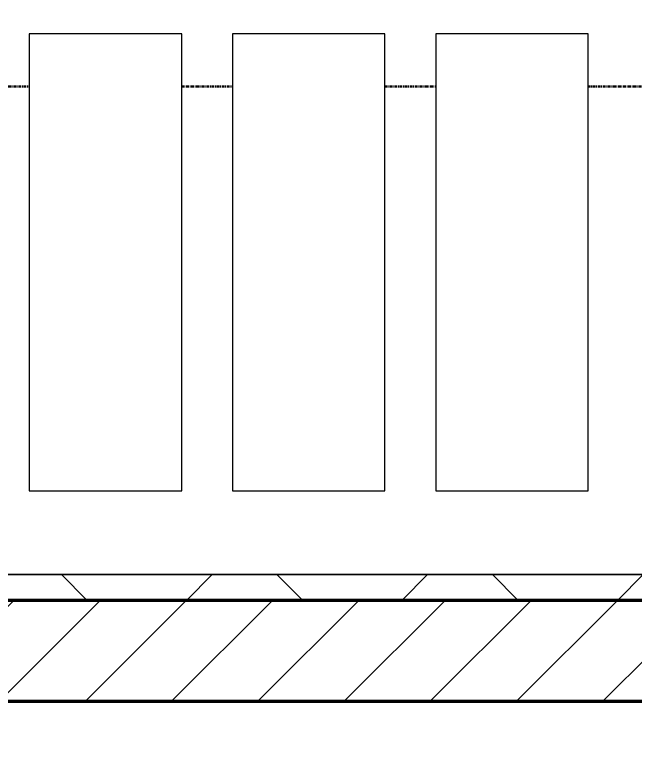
# Model space of a CAD drawing. Header units: millimetres. Extents: x -726012 to -647389, y -20772 to 18805.
# Drawn here: x -663153 to -661931, y 3835 to 5282 of the extents above; entities that cross this region are included whole.
import ezdxf
from ezdxf.xclip import XClip

# ---------------------------------------------------------------- set-up
doc = ezdxf.new("R2010")
doc.units = ezdxf.units.MM
doc.header["$XCLIPFRAME"] = 0
doc.linetypes.add('DPA_Grid _ Level 100', pattern=[10, 5.5, -1.6, 1.3, -1.6])
doc.layers.add('000 - WIPEOUT', color=250, linetype='Continuous')
doc.layers.add('A11_ALU.SOLID SHEET', color=2, linetype='Continuous')
for name, color, linetype, lineweight in [('A-WALL', 5, 'Continuous', 35), ('A-WALL-FNSH', 2, 'Continuous', 35), ('A-WALL-PATT', 1, 'Continuous', 35), ('G-ANNO-SECL', 3, 'Continuous', 9)]:
    doc.layers.add(name, color=color, linetype=linetype, lineweight=lineweight)

# ---------------------------------------------------------------- blocks, each defined once
blk = doc.blocks.new('*U1255')
at = {"color": 3}
for points in [[(-450, -13650), (450, -13650), (450, -13950), (-450, -13950)], [(-450, -14050), (450, -14050), (450, -14350), (-450, -14350)], [(-450, -14450), (450, -14450), (450, -14750), (-450, -14750)]]:
    blk.add_wipeout(points, dxfattribs=at).dxf.layer = '000 - WIPEOUT'
at = {"layer": 'A11_ALU.SOLID SHEET', "color": 0, "linetype": 'ByBlock'}
for points in [[(-450, -13950), (450, -13950), (450, -13650), (-450, -13650)], [(-450, -14350), (450, -14350), (450, -14050), (-450, -14050)], [(-450, -14750), (450, -14750), (450, -14450), (-450, -14450)]]:
    blk.add_lwpolyline(points, close=True, dxfattribs=at)
blk = doc.blocks.new('*U1287')
blk.add_lwpolyline([(21173.4, -580), (28210, -580), (28210, -6850), (45954.2, -6850), (45954.2, 600), (82995.1, 600), (83086.5, 650), (90052, 650), (90392, 990), (103159.2, 990), (103159.2, 4990), (21173.4, 4990), (21173.4, 3485.5), (21203.4, 3485.5), (21203.4, 925.5), (21173.4, 925.5), (21173.4, -580)])
at = {"layer": 'A11_ALU.SOLID SHEET', "color": 0, "linetype": 'ByBlock', "rotation": 90}
blk.add_blockref('*U1255', (67908.5, 1215), dxfattribs=at)

msp = doc.modelspace()

# ---------------------------------------------------------------- hatches: boundary and pattern name
at = {"layer": 'A-WALL-PATT', "lineweight": 9}
h = msp.add_hatch(dxfattribs=at)
h.set_pattern_fill('FP_3', color=256, style=0, pattern_type=2)
h.set_pattern_definition([(45, (0, 0), (-212.13203, 212.13203), []), (135, (0, 0), (-212.13203, -212.13203), [])])
h.paths.add_polyline_path([(-661708, 4129), (-661758, 4179), (-698678.2, 4179), (-698678.2, 4129), (-663127.5, 4129)])
h = msp.add_hatch(dxfattribs=at)
h.set_pattern_fill('FP_2', color=256, style=0, pattern_type=2)
h.set_pattern_definition([(45, (0, 0), (-84.852814, 84.852814), [])])
h.paths.add_polyline_path([(-661508, 3929), (-661708, 4129), (-698478.2, 4129), (-698478.2, 3929), (-661790.9, 3929)])

# ---------------------------------------------------------------- linework, layer by layer
at = {"layer": 'A-WALL', "color": 7, "lineweight": 70}
for p, q in [((-698478.2, 4129), (-661708, 4129)), ((-661790.9, 3929), (-672727.4, 3929))]:
    msp.add_line(p, q, dxfattribs=at)
at = {"layer": 'A-WALL-FNSH', "color": 250}
for p, q in [((-698678.2, 4179), (-661758, 4179)), ((-661708, 4129), (-698678.2, 4129))]:
    msp.add_line(p, q, dxfattribs=at)
at = {"layer": 'G-ANNO-SECL', "linetype": 'DPA_Grid _ Level 100', "lineweight": 50}
msp.add_line((-668655.2, 5139.9), (-658834.5, 5139.9), dxfattribs=at)

# ---------------------------------------------------------------- next in the draw order: block references
at = {"layer": 'A11_ALU.SOLID SHEET'}
ref = msp.add_blockref('*U1287', (-744682.4, 3579), dxfattribs=at)
XClip(ref).set_block_clipping_path([(22516.8245944298, -23612.0000696909), (92487.8891097467, 7199.9972603897)])

doc.saveas('drawing.dxf')
